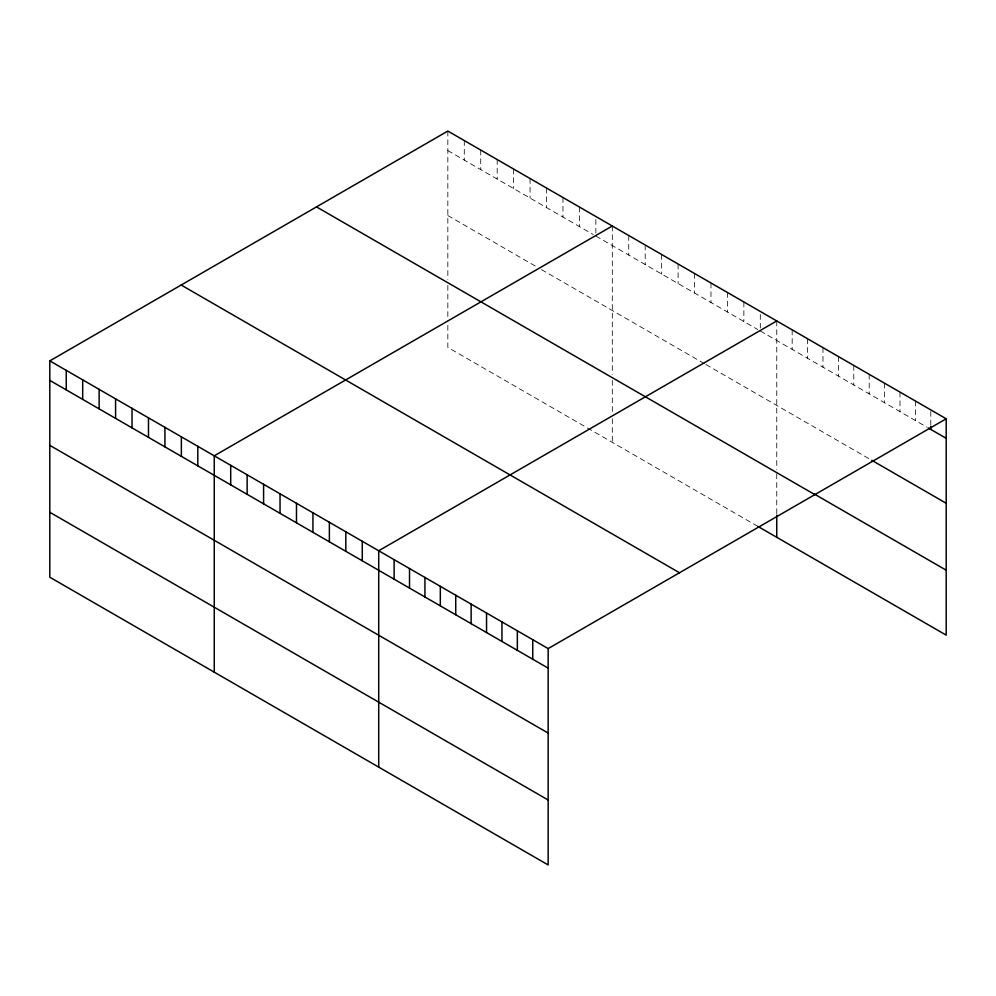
<?xml version="1.0" encoding="UTF-8"?>
<svg xmlns="http://www.w3.org/2000/svg" width="996" height="996" viewBox="0 0 996 996"><rect width="100%" height="100%" fill="white"/><g stroke="black" fill="none" stroke-linecap="round" stroke-linejoin="round"><path stroke-width="0.75" stroke-dasharray="4.98 3.74" d="M447.839 131.061L447.839 279.415M447.839 150.595L593.33 234.583M595.857 236.052L757.782 329.539M760.309 330.996L926.94 427.197M447.839 215.547L536.396 266.667M541.463 269.592L704.645 363.814M705.915 364.536L869.184 458.795M757.782 526.349L447.839 347.405L447.839 320.837M930.799 411.398L930.799 426.425M915.399 401.002L915.399 420.536M899.986 392.1L899.986 411.634M884.585 383.211L884.585 402.745M869.184 374.322L869.184 393.856M853.784 365.42L853.784 384.954M838.371 356.531L838.371 376.065M822.97 347.641L822.97 367.175M807.569 338.752L807.569 358.274M792.169 329.85L792.169 349.384M776.755 320.961L776.755 469.315M776.755 473.835L776.755 513.687M760.309 314.475L760.309 327.995M743.863 301.975L743.863 321.496M727.416 292.475L727.416 312.009M710.97 282.976L710.97 302.51M694.536 273.489L694.536 293.023M678.089 263.99L678.089 283.524M661.643 254.49L661.643 274.024M645.196 245.004L645.196 264.538M628.75 235.504L628.75 255.038M612.303 226.005L612.303 374.359M612.303 380.36L612.303 412.83M612.303 418.743L612.303 442.361M595.857 219.518L595.857 233.039M579.411 207.019L579.411 226.553M562.964 197.532L562.964 217.053M546.518 188.032L546.518 207.566M530.071 178.533L530.071 198.067M513.625 169.046L513.625 188.568M497.178 159.547L497.178 179.081M480.732 150.047L480.732 169.581M464.285 140.561L464.285 160.095M447.839 285.416L447.839 319.355"/><path stroke-width="1.49" d="M49.8 360.876L548.161 648.595L548.161 864.939L49.8 577.219L49.8 360.876L447.839 131.061L946.2 418.781L946.2 635.124L757.782 526.349M612.303 226.005L214.252 455.819L214.252 672.163M776.755 320.961L378.717 550.763L378.717 767.107M548.161 648.595L946.2 418.781M928.235 427.944L946.2 438.315M871.749 460.276L946.2 503.266M813.981 493.842L946.2 570.185M316.491 206.894L814.84 494.626M181.16 285.03L679.509 572.762M49.8 380.397L548.161 668.129M49.8 445.349L548.161 733.068M49.8 512.268L548.161 799.987M930.799 426.425L930.799 429.425M776.755 515.156L776.755 537.305M532.748 639.706L532.748 659.228M517.347 630.804L517.347 650.338M501.947 621.915L501.947 641.449M486.546 613.026L486.546 632.547M471.133 604.124L471.133 623.658M455.732 595.235L455.732 614.769M440.332 586.345L440.332 605.879M424.931 577.443L424.931 596.978M409.518 568.554L409.518 588.088M394.117 559.665L394.117 579.199M362.27 541.276L362.27 560.81M345.824 531.777L345.824 551.311M329.377 522.278L329.377 541.812M312.931 512.791L312.931 532.325M296.484 503.291L296.484 522.825M280.038 493.804L280.038 513.326M263.591 484.305L263.591 503.839M247.145 474.806L247.145 494.34M230.699 465.319L230.699 484.84M197.818 446.32L197.818 465.854M181.372 436.833L181.372 456.367M164.925 427.334L164.925 446.868M148.479 417.834L148.479 437.369M132.032 408.348L132.032 427.882M115.586 398.848L115.586 418.382M99.139 389.349L99.139 408.883M82.693 379.862L82.693 399.396M66.246 370.363L66.246 389.897"/></g></svg>
